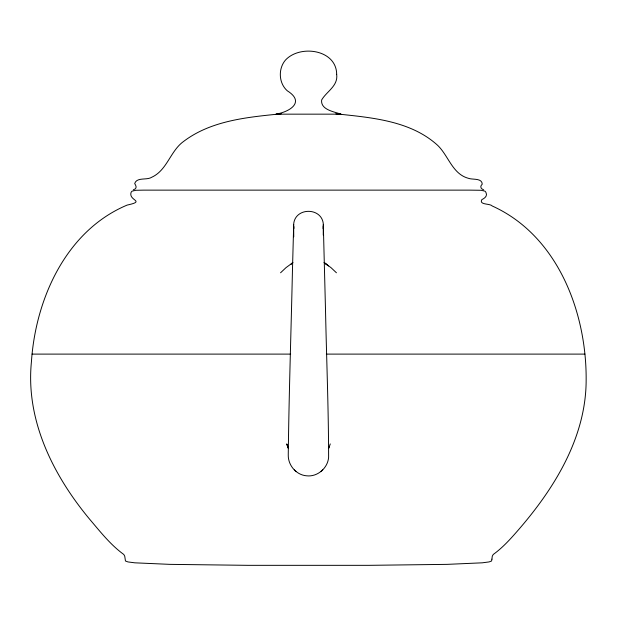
<?xml version="1.0" encoding="UTF-8"?>
<svg xmlns="http://www.w3.org/2000/svg" width="617" height="617" viewBox="0 0 617 617"><rect width="100%" height="100%" fill="white"/><g stroke="black" fill="none" stroke-linecap="round" stroke-linejoin="round"><path stroke-width="0.93" d="M323.269 235.116L323.285 224.503M323.1 228.537L323.347 225.922L325.514 310.336C326.54 359.295 328.537 408.269 328.614 457.236C327.874 468.002 317.554 477.041 306.718 475.823C296.307 475.075 288 465.295 288.255 454.984C288.987 393.677 291.07 332.401 292.435 271.102L293.653 225.922L293.723 227.48M293.692 225.058L293.715 224.503M293.638 226.385C292.713 206.317 324.287 206.333 323.362 226.385M293.715 227.257L293.9 228.537M330.272 443.924L328.653 448.567M328.506 447.957L329.308 446.662M280.565 272.783L286.01 267.639L292.898 262.603M320.979 471.481L322.706 469.915M292.589 262.819L291.162 264.122L292.713 262.734M133.334 189.835C137.275 188.578 136.334 186.11 134.683 183.534C136.897 176.84 146.815 180.526 151.79 177.226C167.207 170.169 170.261 150.964 183.635 141.409C211.338 120.408 247.756 117.161 281.205 113.798M32.076 354.104L290.661 354.104M326.339 354.104L584.924 354.104M335.795 113.798C370.832 117.562 410.444 120.446 437.731 145.419C448.544 155.839 452.454 174.063 468.442 178.313C472.576 179.925 481.962 177.812 482.255 184.159C479.733 186.411 480.666 188.725 483.666 189.835M324.411 262.819L330.99 267.639L336.435 272.783M324.064 262.58L328.545 265.881L324.287 262.734M294.294 469.915L296.021 471.481M287.692 446.662L288.386 447.873L286.728 443.924L288.494 447.957M287.221 445.297L288.347 448.567M293.653 225.922L293.746 236.835M491.934 559.149L491.572 561L489.057 561.925L482.255 562.82L447.148 564.362L369.043 565.334L247.965 565.334L169.868 564.362L134.768 562.82L127.958 561.925L125.452 561L124.811 556.596A5.322 5.322 0 0 0 123.577 554.321C110.412 544.711 100.247 531.669 89.75 519.344C53.332 475.599 25.536 420.347 31.413 361.948C35.531 299.037 66.011 230.743 127.117 205.099C146.206 200.903 128.236 200.818 131.113 192.373A2.923 2.923 0 0 1 132.185 191.131L135.91 190.283L143.545 190.136L469.375 190.129L481.106 190.283L484.839 191.131A2.923 2.923 0 0 1 485.903 192.373C487.831 195.913 484.707 198.296 481.831 199.623C478.692 205.114 490.106 203.309 492.266 206.009C557.768 235.64 586.713 312.318 586.15 380.35C586.003 436.643 555.292 487.006 519.668 528.422C511.616 537.708 503.441 547.094 493.438 554.328A5.322 5.322 0 0 0 492.212 556.596L491.934 559.149M336.674 74.333C338.255 86.079 326.486 91.455 321.634 100C320.424 109.818 334.275 111.762 341.047 114.16L275.953 114.16C289.774 111.8 305.454 102.16 287.291 90.792C278.691 83.233 278.051 68.834 285.37 60.188C299.762 44.362 336.496 49.352 336.674 74.333"/></g></svg>
